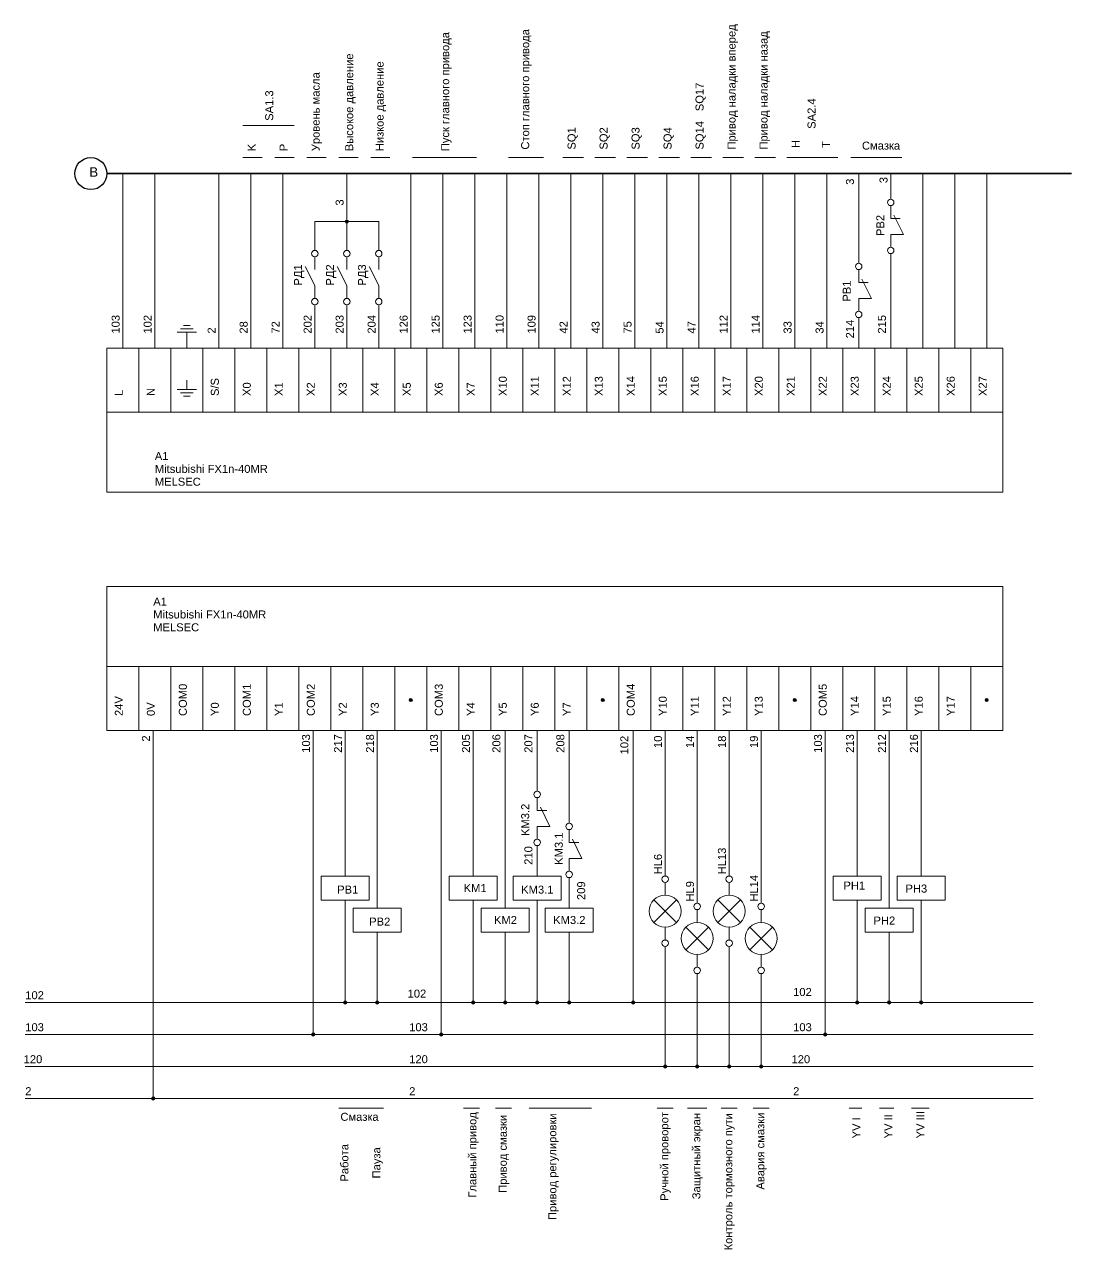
# Model space of a CAD drawing. Header units: millimetres. Extents: x 598 to 4132, y 1883 to 3415.
# Drawn here: x 1359.8 to 1687, y 2037.8 to 2420.6 of the extents above; entities that cross this region are included whole.
import ezdxf

# ---------------------------------------------------------------- set-up
doc = ezdxf.new("R2010")
doc.units = ezdxf.units.MM
doc.layers.get('0').update_dxf_attribs({"lineweight": 20})
doc.styles.get("Standard").update_dxf_attribs({"font": 'arial.ttf'})

msp = doc.modelspace()

# ---------------------------------------------------------------- hatches: boundary and pattern name
h = msp.add_hatch(color=256)
h.dxf.hatch_style = 1
h.paths.add_polyline_path([(1461, 2359, 1), (1460, 2359, 1)])
h = msp.add_hatch(color=256)
h.dxf.hatch_style = 1
h.paths.add_polyline_path([(1481, 2209.5, 1), (1480, 2209.5, 1)])
h = msp.add_hatch(color=256)
h.dxf.hatch_style = 1
h.paths.add_polyline_path([(1541, 2209.5, 1), (1540, 2209.5, 1)])
h = msp.add_hatch(color=256)
h.dxf.hatch_style = 1
h.paths.add_polyline_path([(1601, 2209.5, 1), (1600, 2209.5, 1)])
h = msp.add_hatch(color=256)
h.dxf.hatch_style = 1
h.paths.add_polyline_path([(1661, 2209.5, 1), (1660, 2209.5, 1)])
h = msp.add_hatch(color=256)
h.dxf.hatch_style = 1
h.paths.add_polyline_path([(1460.5, 2115, 1), (1459.5, 2115, 1)])
h = msp.add_hatch(color=256)
h.dxf.hatch_style = 1
h.paths.add_polyline_path([(1470.5, 2115, 1), (1469.5, 2115, 1)])
h = msp.add_hatch(color=256)
h.dxf.hatch_style = 1
h.paths.add_polyline_path([(1500.5, 2115, 1), (1499.5, 2115, 1)])
h = msp.add_hatch(color=256)
h.dxf.hatch_style = 1
h.paths.add_polyline_path([(1510.5, 2115, 1), (1509.5, 2115, 1)])
h = msp.add_hatch(color=256)
h.dxf.hatch_style = 1
h.paths.add_polyline_path([(1520.5, 2115, 1), (1519.5, 2115, 1)])
h = msp.add_hatch(color=256)
h.dxf.hatch_style = 1
h.paths.add_polyline_path([(1530.5, 2115, 1), (1529.5, 2115, 1)])
h = msp.add_hatch(color=256)
h.dxf.hatch_style = 1
h.paths.add_polyline_path([(1550.5, 2115, 1), (1549.5, 2115, 1)])
h = msp.add_hatch(color=256)
h.dxf.hatch_style = 1
h.paths.add_polyline_path([(1620.5, 2115, 1), (1619.5, 2115, 1)])
h = msp.add_hatch(color=256)
h.dxf.hatch_style = 1
h.paths.add_polyline_path([(1630.5, 2115, 1), (1629.5, 2115, 1)])
h = msp.add_hatch(color=256)
h.dxf.hatch_style = 1
h.paths.add_polyline_path([(1640.5, 2115, 1), (1639.5, 2115, 1)])
h = msp.add_hatch(color=256)
h.dxf.hatch_style = 1
h.paths.add_polyline_path([(1450.5, 2105, 1), (1449.5, 2105, 1)])
h = msp.add_hatch(color=256)
h.dxf.hatch_style = 1
h.paths.add_polyline_path([(1490.5, 2105, 1), (1489.5, 2105, 1)])
h = msp.add_hatch(color=256)
h.dxf.hatch_style = 1
h.paths.add_polyline_path([(1610.5, 2105, 1), (1609.5, 2105, 1)])
h = msp.add_hatch(color=256)
h.dxf.hatch_style = 1
h.paths.add_polyline_path([(1560.5, 2095, 1), (1559.5, 2095, 1)])
h = msp.add_hatch(color=256)
h.dxf.hatch_style = 1
h.paths.add_polyline_path([(1570.5, 2095, 1), (1569.5, 2095, 1)])
h = msp.add_hatch(color=256)
h.dxf.hatch_style = 1
h.paths.add_polyline_path([(1580.5, 2095, 1), (1579.5, 2095, 1)])
h = msp.add_hatch(color=256)
h.dxf.hatch_style = 1
h.paths.add_polyline_path([(1590.5, 2095, 1), (1589.5, 2095, 1)])
h = msp.add_hatch(color=256)
h.dxf.hatch_style = 1
h.paths.add_polyline_path([(1400.5, 2085, 1), (1399.5, 2085, 1)])

# ---------------------------------------------------------------- linework, layer by layer
for p, q in [((1428, 2389), (1444, 2389)), ((1428, 2379), (1434, 2379)), ((1438, 2379), (1444, 2379)), ((1448, 2379), (1454, 2379)), ((1458, 2379), (1464, 2379)), ((1468, 2379), (1474, 2379)), ((1481, 2379), (1501, 2379)), ((1511, 2379), (1522, 2379)), ((1528, 2379), (1534.5, 2379)), ((1538, 2379), (1544.5, 2379)), ((1548, 2379), (1554.5, 2379)), ((1558, 2379), (1564.5, 2379)), ((1568, 2379), (1574.5, 2379)), ((1578, 2379), (1584.5, 2379)), ((1588, 2379), (1594.5, 2379)), ((1598, 2379), (1614, 2379)), ((1618, 2379), (1634, 2379)), ((1390.5, 2319.5), (1390.5, 2374)), ((1400.5, 2319.5), (1400.5, 2374)), ((1420.5, 2319.5), (1420.5, 2374)), ((1430.5, 2319.5), (1430.5, 2374)), ((1440.5, 2319.5), (1440.5, 2374)), ((1460.5, 2374), (1460.5, 2350)), ((1480.5, 2319.5), (1480.5, 2374)), ((1490.5, 2319.5), (1490.5, 2374)), ((1500.5, 2319.5), (1500.5, 2374)), ((1510.5, 2319.5), (1510.5, 2374)), ((1520.5, 2319.5), (1520.5, 2374)), ((1530.5, 2319.5), (1530.5, 2374)), ((1540.5, 2319.5), (1540.5, 2374)), ((1550.5, 2319.5), (1550.5, 2374)), ((1560.5, 2319.5), (1560.5, 2374)), ((1570.5, 2319.5), (1570.5, 2374)), ((1580.5, 2319.5), (1580.5, 2374)), ((1590.5, 2319.5), (1590.5, 2374)), ((1600.5, 2319.5), (1600.5, 2374)), ((1610.5, 2319.5), (1610.5, 2374)), ((1620.5, 2346), (1620.5, 2374)), ((1630.5, 2366), (1630.5, 2374)), ((1640.5, 2319.5), (1640.5, 2374)), ((1650.5, 2319.5), (1650.5, 2374)), ((1660.5, 2319.5), (1660.5, 2374)), ((1630.5, 2364), (1630.5, 2360)), ((1450.5, 2350), (1450.5, 2359)), ((1450.5, 2359), (1470.5, 2359)), ((1470.5, 2359), (1470.5, 2350)), ((1630.5, 2360), (1633.5, 2360)), ((1634.5, 2355), (1631.5, 2361)), ((1630.5, 2351), (1630.5, 2355)), ((1630.5, 2355), (1634.5, 2355)), ((1450.5, 2348), (1450.5, 2344)), ((1460.5, 2348), (1460.5, 2344)), ((1470.5, 2348), (1470.5, 2344)), ((1630.5, 2319.5), (1630.5, 2349)), ((1450.5, 2339), (1447.5, 2345)), ((1460.5, 2339), (1457.5, 2345)), ((1470.5, 2339), (1467.5, 2345)), ((1620.5, 2344), (1620.5, 2340)), ((1450.5, 2335), (1450.5, 2339)), ((1460.5, 2335), (1460.5, 2339)), ((1470.5, 2335), (1470.5, 2339)), ((1620.5, 2340), (1623.5, 2340)), ((1624.5, 2335), (1621.5, 2341)), ((1450.5, 2333), (1450.5, 2319.5)), ((1460.5, 2333), (1460.5, 2319.5)), ((1470.5, 2333), (1470.5, 2319.5)), ((1620.5, 2331), (1620.5, 2335)), ((1620.5, 2335), (1624.5, 2335)), ((1620.5, 2329), (1620.5, 2319.5)), ((1413.5, 2324.5), (1407.5, 2324.5)), ((1412.5, 2325.5), (1408.5, 2325.5)), ((1411.5, 2326.5), (1409.5, 2326.5)), ((1410.5, 2319.5), (1410.5, 2324.5)), ((1410.5, 2309.5), (1410.5, 2306.5)), ((1407.5, 2306.5), (1413.5, 2306.5)), ((1408.5, 2305.5), (1412.5, 2305.5)), ((1409.5, 2304.5), (1411.5, 2304.5)), ((1400, 2085), (1400, 2200)), ((1450, 2105), (1450, 2200)), ((1460, 2154.5), (1460, 2200)), ((1470, 2144.5), (1470, 2200)), ((1490, 2105), (1490, 2200)), ((1500, 2154.5), (1500, 2200)), ((1510, 2144.5), (1510, 2200)), ((1520, 2181), (1520, 2200)), ((1530, 2171), (1530, 2200)), ((1550, 2115), (1550, 2200)), ((1560, 2154.5), (1560, 2200)), ((1570, 2146), (1570, 2200)), ((1580, 2154.5), (1580, 2200)), ((1590, 2146), (1590, 2200)), ((1610, 2105), (1610, 2200)), ((1620, 2154.5), (1620, 2200)), ((1630, 2144.5), (1630, 2200)), ((1640, 2154.5), (1640, 2200)), ((1520, 2179), (1520, 2175)), ((1520, 2175), (1523, 2175)), ((1524, 2170), (1521, 2176)), ((1520, 2166), (1520, 2170)), ((1520, 2170), (1524, 2170)), ((1530, 2169), (1530, 2165)), ((1520, 2164), (1520, 2154.5)), ((1530, 2165), (1533, 2165)), ((1534, 2160), (1531, 2166)), ((1530, 2156), (1530, 2160)), ((1530, 2160), (1534, 2160)), ((1530, 2154), (1530, 2144.5)), ((1560, 2152.5), (1560, 2148.5)), ((1580, 2152.5), (1580, 2148.5)), ((1460, 2147), (1460, 2115)), ((1500, 2147), (1500, 2115)), ((1520, 2147), (1520, 2115)), ((1563.54, 2147.04), (1556.46, 2139.96)), ((1563.54, 2139.96), (1556.46, 2147.04)), ((1570, 2144), (1570, 2140)), ((1583.54, 2147.04), (1576.46, 2139.96)), ((1583.54, 2139.96), (1576.46, 2147.04)), ((1590, 2144), (1590, 2140)), ((1620, 2147), (1620, 2115)), ((1640, 2147), (1640, 2115)), ((1470, 2137), (1470, 2115)), ((1510, 2137), (1510, 2115)), ((1530, 2137), (1530, 2115)), ((1560, 2138.5), (1560, 2134.5)), ((1573.54, 2138.54), (1566.46, 2131.46)), ((1573.54, 2131.46), (1566.46, 2138.54)), ((1580, 2138.5), (1580, 2134.5)), ((1593.54, 2138.54), (1586.46, 2131.46)), ((1593.54, 2131.46), (1586.46, 2138.54)), ((1630, 2137), (1630, 2115)), ((1560, 2132.5), (1560, 2095)), ((1580, 2132.5), (1580, 2095)), ((1570, 2130), (1570, 2126)), ((1590, 2130), (1590, 2126)), ((1570, 2124), (1570, 2095)), ((1590, 2124), (1590, 2095)), ((1675, 2115), (1360, 2115)), ((1675, 2105), (1360, 2105)), ((1675, 2095), (1360, 2095)), ((1675, 2085), (1360, 2085)), ((1458, 2082), (1472, 2082)), ((1497, 2082), (1502, 2082)), ((1507, 2082), (1512, 2082)), ((1517.5, 2082), (1537, 2082)), ((1557.5, 2082), (1562.5, 2082)), ((1567, 2082), (1573, 2082)), ((1577.5, 2082), (1582.5, 2082)), ((1587.5, 2082), (1592.5, 2082)), ((1617.5, 2082), (1621.5, 2082)), ((1627, 2082), (1631.5, 2082)), ((1637, 2082), (1642.5, 2082))]:
    msp.add_line(p, q)
at = {"lineweight": 35}
msp.add_line((1385.5, 2374), (1687, 2374), dxfattribs=at)
for points in [[(1385.5, 2319.5), (1395.5, 2319.5), (1395.5, 2299.5), (1385.5, 2299.5)], [(1395.5, 2319.5), (1405.5, 2319.5), (1405.5, 2299.5), (1395.5, 2299.5)], [(1405.5, 2319.5), (1415.5, 2319.5), (1415.5, 2299.5), (1405.5, 2299.5)], [(1415.5, 2319.5), (1425.5, 2319.5), (1425.5, 2299.5), (1415.5, 2299.5)], [(1425.5, 2319.5), (1435.5, 2319.5), (1435.5, 2299.5), (1425.5, 2299.5)], [(1435.5, 2319.5), (1445.5, 2319.5), (1445.5, 2299.5), (1435.5, 2299.5)], [(1445.5, 2319.5), (1455.5, 2319.5), (1455.5, 2299.5), (1445.5, 2299.5)], [(1455.5, 2319.5), (1465.5, 2319.5), (1465.5, 2299.5), (1455.5, 2299.5)], [(1465.5, 2319.5), (1475.5, 2319.5), (1475.5, 2299.5), (1465.5, 2299.5)], [(1475.5, 2319.5), (1485.5, 2319.5), (1485.5, 2299.5), (1475.5, 2299.5)], [(1485.5, 2319.5), (1495.5, 2319.5), (1495.5, 2299.5), (1485.5, 2299.5)], [(1495.5, 2319.5), (1505.5, 2319.5), (1505.5, 2299.5), (1495.5, 2299.5)], [(1505.5, 2319.5), (1515.5, 2319.5), (1515.5, 2299.5), (1505.5, 2299.5)], [(1515.5, 2319.5), (1525.5, 2319.5), (1525.5, 2299.5), (1515.5, 2299.5)], [(1525.5, 2319.5), (1535.5, 2319.5), (1535.5, 2299.5), (1525.5, 2299.5)], [(1535.5, 2319.5), (1545.5, 2319.5), (1545.5, 2299.5), (1535.5, 2299.5)], [(1545.5, 2319.5), (1555.5, 2319.5), (1555.5, 2299.5), (1545.5, 2299.5)], [(1555.5, 2319.5), (1565.5, 2319.5), (1565.5, 2299.5), (1555.5, 2299.5)], [(1565.5, 2319.5), (1575.5, 2319.5), (1575.5, 2299.5), (1565.5, 2299.5)], [(1575.5, 2319.5), (1585.5, 2319.5), (1585.5, 2299.5), (1575.5, 2299.5)], [(1585.5, 2319.5), (1595.5, 2319.5), (1595.5, 2299.5), (1585.5, 2299.5)], [(1595.5, 2319.5), (1605.5, 2319.5), (1605.5, 2299.5), (1595.5, 2299.5)], [(1605.5, 2319.5), (1615.5, 2319.5), (1615.5, 2299.5), (1605.5, 2299.5)], [(1615.5, 2319.5), (1625.5, 2319.5), (1625.5, 2299.5), (1615.5, 2299.5)], [(1625.5, 2319.5), (1635.5, 2319.5), (1635.5, 2299.5), (1625.5, 2299.5)], [(1635.5, 2319.5), (1645.5, 2319.5), (1645.5, 2299.5), (1635.5, 2299.5)], [(1645.5, 2319.5), (1655.5, 2319.5), (1655.5, 2299.5), (1645.5, 2299.5)], [(1655.5, 2319.5), (1665.5, 2319.5), (1665.5, 2299.5), (1655.5, 2299.5)], [(1385.5, 2299.5), (1665.5, 2299.5), (1665.5, 2274.5), (1385.5, 2274.5)], [(1665.5, 2220), (1385.5, 2220), (1385.5, 2245), (1665.5, 2245)], [(1395.5, 2200), (1385.5, 2200), (1385.5, 2220), (1395.5, 2220)], [(1405.5, 2200), (1395.5, 2200), (1395.5, 2220), (1405.5, 2220)], [(1415.5, 2200), (1405.5, 2200), (1405.5, 2220), (1415.5, 2220)], [(1425.5, 2200), (1415.5, 2200), (1415.5, 2220), (1425.5, 2220)], [(1435.5, 2200), (1425.5, 2200), (1425.5, 2220), (1435.5, 2220)], [(1445.5, 2200), (1435.5, 2200), (1435.5, 2220), (1445.5, 2220)], [(1455.5, 2200), (1445.5, 2200), (1445.5, 2220), (1455.5, 2220)], [(1465.5, 2200), (1455.5, 2200), (1455.5, 2220), (1465.5, 2220)], [(1475.5, 2200), (1465.5, 2200), (1465.5, 2220), (1475.5, 2220)], [(1485.5, 2200), (1475.5, 2200), (1475.5, 2220), (1485.5, 2220)], [(1495.5, 2200), (1485.5, 2200), (1485.5, 2220), (1495.5, 2220)], [(1505.5, 2200), (1495.5, 2200), (1495.5, 2220), (1505.5, 2220)], [(1515.5, 2200), (1505.5, 2200), (1505.5, 2220), (1515.5, 2220)], [(1525.5, 2200), (1515.5, 2200), (1515.5, 2220), (1525.5, 2220)], [(1535.5, 2200), (1525.5, 2200), (1525.5, 2220), (1535.5, 2220)], [(1545.5, 2200), (1535.5, 2200), (1535.5, 2220), (1545.5, 2220)], [(1555.5, 2200), (1545.5, 2200), (1545.5, 2220), (1555.5, 2220)], [(1565.5, 2200), (1555.5, 2200), (1555.5, 2220), (1565.5, 2220)], [(1575.5, 2200), (1565.5, 2200), (1565.5, 2220), (1575.5, 2220)], [(1585.5, 2200), (1575.5, 2200), (1575.5, 2220), (1585.5, 2220)], [(1595.5, 2200), (1585.5, 2200), (1585.5, 2220), (1595.5, 2220)], [(1605.5, 2200), (1595.5, 2200), (1595.5, 2220), (1605.5, 2220)], [(1615.5, 2200), (1605.5, 2200), (1605.5, 2220), (1615.5, 2220)], [(1625.5, 2200), (1615.5, 2200), (1615.5, 2220), (1625.5, 2220)], [(1635.5, 2200), (1625.5, 2200), (1625.5, 2220), (1635.5, 2220)], [(1645.5, 2200), (1635.5, 2200), (1635.5, 2220), (1645.5, 2220)], [(1655.5, 2200), (1645.5, 2200), (1645.5, 2220), (1655.5, 2220)], [(1665.5, 2200), (1655.5, 2200), (1655.5, 2220), (1665.5, 2220)], [(1452.5, 2154.5), (1467.5, 2154.5), (1467.5, 2147), (1452.5, 2147)], [(1492.5, 2154.5), (1507.5, 2154.5), (1507.5, 2147), (1492.5, 2147)], [(1512.5, 2154.5), (1527.5, 2154.5), (1527.5, 2147), (1512.5, 2147)], [(1612.5, 2154.5), (1627.5, 2154.5), (1627.5, 2147), (1612.5, 2147)], [(1632.5, 2154.5), (1647.5, 2154.5), (1647.5, 2147), (1632.5, 2147)], [(1462.5, 2144.5), (1477.5, 2144.5), (1477.5, 2137), (1462.5, 2137)], [(1502.5, 2144.5), (1517.5, 2144.5), (1517.5, 2137), (1502.5, 2137)], [(1522.5, 2144.5), (1537.5, 2144.5), (1537.5, 2137), (1522.5, 2137)], [(1622.5, 2144.5), (1637.5, 2144.5), (1637.5, 2137), (1622.5, 2137)]]:
    msp.add_lwpolyline(points, close=True)
at = {"lineweight": 30}
msp.add_circle((1380.5, 2374), 5, dxfattribs=at)
for centre, radius in [((1630.5, 2365), 1), ((1460.5, 2359), 0.5), ((1630.5, 2350), 1), ((1450.5, 2349), 1), ((1460.5, 2349), 1), ((1470.5, 2349), 1), ((1620.5, 2345), 1), ((1450.5, 2334), 1), ((1460.5, 2334), 1), ((1470.5, 2334), 1), ((1620.5, 2330), 1), ((1480.5, 2209.5), 0.5), ((1540.5, 2209.5), 0.5), ((1600.5, 2209.5), 0.5), ((1660.5, 2209.5), 0.5), ((1520, 2180), 1), ((1530, 2170), 1), ((1520, 2165), 1), ((1530, 2155), 1), ((1560, 2153.5), 1), ((1580, 2153.5), 1), ((1560, 2143.5), 5), ((1580, 2143.5), 5), ((1570, 2145), 1), ((1590, 2145), 1), ((1570, 2135), 5), ((1590, 2135), 5), ((1560, 2133.5), 1), ((1580, 2133.5), 1), ((1570, 2125), 1), ((1590, 2125), 1), ((1460, 2115), 0.5), ((1470, 2115), 0.5), ((1500, 2115), 0.5), ((1510, 2115), 0.5), ((1520, 2115), 0.5), ((1530, 2115), 0.5), ((1550, 2115), 0.5), ((1620, 2115), 0.5), ((1630, 2115), 0.5), ((1640, 2115), 0.5), ((1450, 2105), 0.5), ((1490, 2105), 0.5), ((1610, 2105), 0.5), ((1560, 2095), 0.5), ((1570, 2095), 0.5), ((1580, 2095), 0.5), ((1590, 2095), 0.5), ((1400, 2085), 0.5)]:
    msp.add_circle(centre, radius)

# ---------------------------------------------------------------- texts
for s, p in [('Привод наладки вперед', (1582, 2381.5)), ('Пуск главного привода', (1492.5, 2381)), ('Стоп главного привода', (1517.5, 2381.5)), ('Привод наладки назад', (1592, 2381.5)), ('Высокое давление', (1462.5, 2381)), ('Низкое давление', (1472, 2381)), ('Уровень масла', (1452, 2381)), ('SQ17', (1572, 2393.5)), ('SA1.3', (1437.5, 2390.5)), ('SA2.4', (1607, 2388)), ('SQ14', (1572, 2381.5)), ('SQ1', (1532, 2381.5)), ('SQ2', (1542, 2381.5)), ('SQ3', (1552, 2381.5)), ('SQ4', (1562, 2381.5)), ('K', (1432, 2381)), ('P', (1442, 2381)), ('Н', (1602, 2382)), ('Т', (1611.5, 2382)), ('3', (1619, 2370.5)), ('3', (1629.5, 2371)), ('3', (1459.5, 2364)), ('РВ2', (1628.5, 2354.5)), ('РД1', (1446.5, 2339)), ('РД2', (1456.5, 2339)), ('РД3', (1466.5, 2339)), ('РВ1', (1618, 2334)), ('103', (1389.5, 2324)), ('102', (1399.5, 2324)), ('28', (1429.5, 2324)), ('72', (1439.5, 2324)), ('202', (1449.5, 2324)), ('203', (1459.5, 2324)), ('204', (1469.5, 2324)), ('126', (1479.5, 2324)), ('125', (1489.5, 2324)), ('123', (1499.5, 2324)), ('110', (1509.5, 2324)), ('109', (1519.5, 2324)), ('42', (1529.5, 2324)), ('43', (1539.5, 2324)), ('75', (1549.5, 2324)), ('54', (1559.5, 2324)), ('47', (1569.5, 2324)), ('112', (1579.5, 2324)), ('114', (1589.5, 2324)), ('33', (1599.5, 2324)), ('34', (1609.5, 2324)), ('214', (1619, 2322.5)), ('215', (1629, 2324)), ('2', (1419.5, 2324)), ('S/S', (1420.5, 2304.5)), ('X0', (1430.5, 2304.5)), ('X1', (1440.5, 2304.5)), ('X2', (1450.5, 2304.5)), ('X3', (1460.5, 2304.5)), ('X4', (1470.5, 2304.5)), ('X5', (1480.5, 2304.5)), ('X6', (1490.5, 2304.5)), ('X7', (1500.5, 2304.5)), ('X10', (1510.5, 2304.5)), ('X11', (1520.5, 2304.5)), ('X12', (1530.5, 2304.5)), ('X13', (1540.5, 2304.5)), ('X14', (1550.5, 2304.5)), ('X15', (1560.5, 2304.5)), ('X16', (1570.5, 2304.5)), ('X17', (1580.5, 2304.5)), ('X20', (1590.5, 2304.5)), ('X21', (1600.5, 2304.5)), ('X22', (1610.5, 2304.5)), ('X23', (1620.5, 2304.5)), ('X24', (1630.5, 2304.5)), ('X25', (1640.5, 2304.5)), ('X26', (1650.5, 2304.5)), ('X27', (1660.5, 2304.5)), ('L', (1390.5, 2304.5)), ('N', (1400.5, 2304.5)), ('COM0', (1410.5, 2204.5)), ('COM1', (1430.5, 2204.5)), ('COM2', (1450.5, 2204.5)), ('COM3', (1490.5, 2204.5)), ('COM4', (1550.5, 2204.5)), ('COM5', (1610.5, 2204.5)), ('24V', (1390.5, 2204.5)), ('Y10', (1560.5, 2204.5)), ('Y11', (1570.5, 2204.5)), ('Y12', (1580.5, 2204.5)), ('Y13', (1590.5, 2204.5)), ('Y14', (1620.5, 2204.5)), ('Y15', (1630.5, 2204.5)), ('Y16', (1640.5, 2204.5)), ('Y17', (1650.5, 2204.5)), ('0V', (1400.5, 2204.5)), ('Y0', (1420.5, 2204.5)), ('Y1', (1440.5, 2204.5)), ('Y2', (1460.5, 2204.5)), ('Y3', (1470.5, 2204.5)), ('Y4', (1500.5, 2204.5)), ('Y5', (1510.5, 2204.5)), ('Y6', (1520.5, 2204.5)), ('Y7', (1530.5, 2204.5)), ('2', (1399, 2196.5)), ('103', (1449, 2193)), ('217', (1459, 2193)), ('218', (1469, 2193)), ('103', (1489, 2193)), ('205', (1499, 2193)), ('206', (1508.5, 2193)), ('207', (1518.5, 2193)), ('208', (1528.5, 2193)), ('102', (1548.5, 2192.5)), ('10', (1559, 2194.5)), ('14', (1569, 2194.5)), ('18', (1579, 2194.5)), ('19', (1589, 2194.5)), ('103', (1609, 2193)), ('213', (1619, 2193)), ('212', (1629, 2193)), ('216', (1639, 2193)), ('KM3.2', (1517.5, 2167)), ('KM3.1', (1528, 2158)), ('210', (1518.5, 2158)), ('HL13', (1579, 2155)), ('HL6', (1559, 2155)), ('209', (1535, 2147)), ('HL9', (1569, 2146.5)), ('HL14', (1589, 2146.5)), ('Главный привод', (1501, 2054)), ('Привод смазки', (1510.5, 2055.5)), ('Привод регулировки', (1526, 2047)), ('Ручной проворот', (1561, 2053)), ('Защитный экран', (1571, 2053.5)), ('Контроль тормозного пути', (1581, 2037.5)), ('Авария смазки', (1591, 2056.5)), ('YV I', (1621, 2072.5)), ('YV II', (1631, 2072.5)), ('YV III', (1641, 2072.5)), ('Работа', (1461, 2059)), ('Пауза', (1471, 2060))]:
    msp.add_text(s, height=2.5, rotation=90).set_placement(p)
for s, height, p in [('Смазка', 2.5, (1621.5, 2381.5)), ('B', 3, (1380, 2373)), ('A1', 2.5, (1400.5, 2284.5)), ('Mitsubishi FX1n-40MR', 2.5, (1400.5, 2280.48)), ('MELSEC', 2.5, (1400.5, 2276.47)), ('A1', 2.5, (1400, 2239)), ('Mitsubishi FX1n-40MR', 2.5, (1400, 2234.98)), ('MELSEC', 2.5, (1400, 2230.97)), ('РВ1', 2.5, (1457.5, 2149)), ('KM1', 2.5, (1497.01, 2149.48)), ('KM3.1', 2.5, (1515, 2149)), ('РН1', 2.5, (1615.72, 2150.28)), ('РН3', 2.5, (1635.11, 2149.33)), ('РВ2', 2.5, (1467.5, 2139)), ('KM2', 2.5, (1506.5, 2139.5)), ('KM3.2', 2.5, (1525, 2139.5)), ('РН2', 2.5, (1625.11, 2139.33)), ('102', 2.5, (1360, 2116)), ('102', 2.5, (1479.5, 2116.5)), ('102', 2.5, (1600, 2117)), ('103', 2.5, (1360, 2106)), ('103', 2.5, (1480, 2106)), ('103', 2.5, (1600, 2106)), ('120', 2.5, (1359.5, 2096)), ('120', 2.5, (1480, 2096)), ('120', 2.5, (1599.5, 2096)), ('2', 2.5, (1360, 2086)), ('2', 2.5, (1480, 2086)), ('2', 2.5, (1600, 2086)), ('Смазка', 2.5, (1458.5, 2078))]:
    msp.add_text(s, height=height).set_placement(p)

doc.saveas('drawing.dxf')
